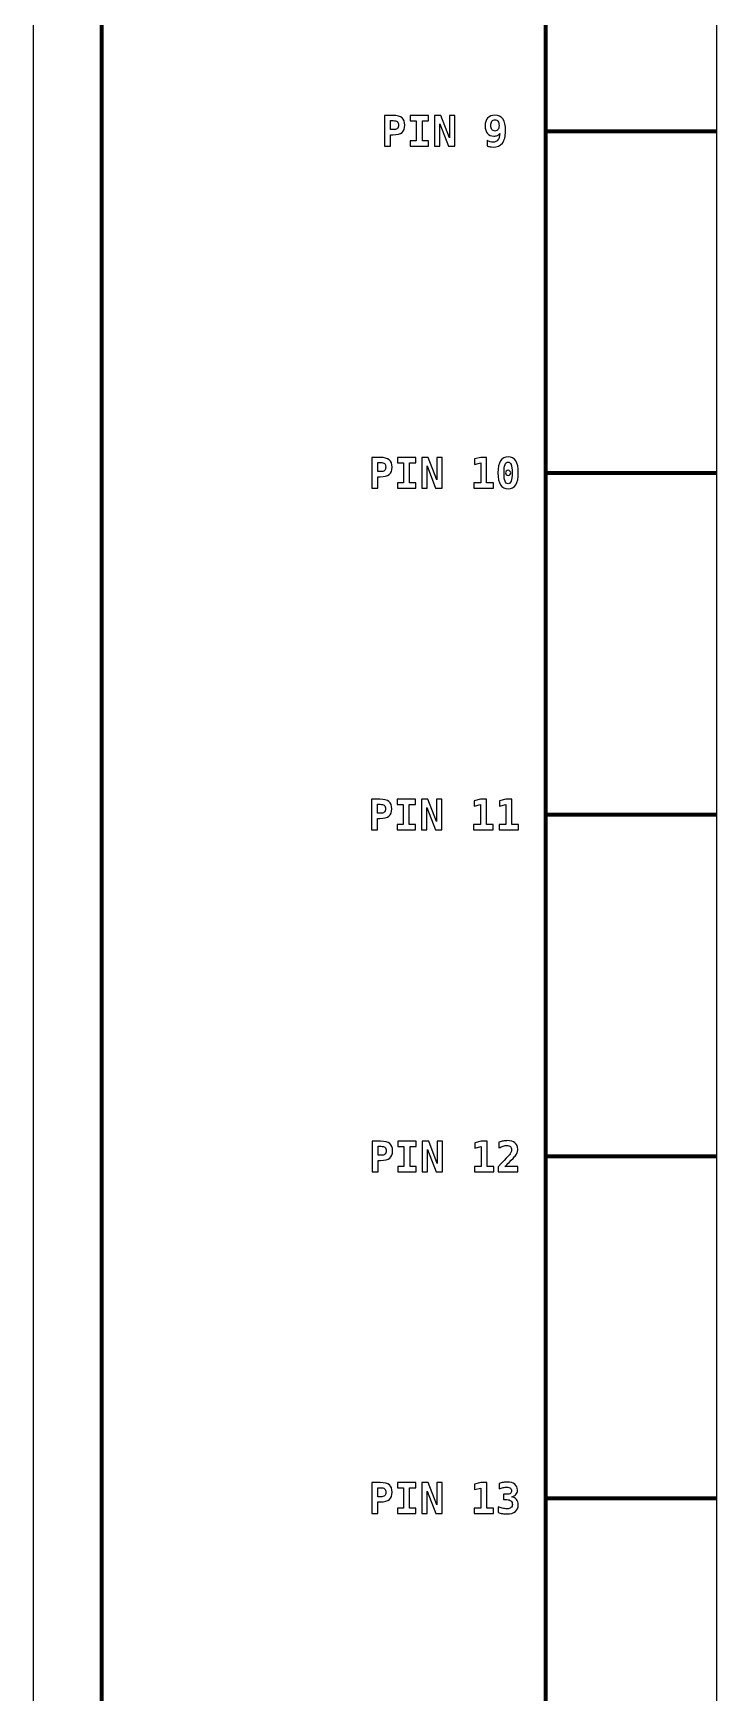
# Model space of a CAD drawing. Header units: centimetres. Extents: x -11.5 to -9.5, y -32.9 to 5.2.
# Drawn here: x -11.5 to -9.5, y -9.42 to -4.563 of the extents above; entities that cross this region are included whole.
import ezdxf

# ---------------------------------------------------------------- set-up
doc = ezdxf.new("R2010")
doc.units = ezdxf.units.CM
doc.header["$MEASUREMENT"] = 0
doc.layers.add('Layer 1', color=7, linetype='Continuous')

msp = doc.modelspace()

# ---------------------------------------------------------------- linework, layer by layer
at = {"layer": 'Layer 1', "color": 7}
msp.add_lwpolyline([(-11.5, -32.85), (-9.5, -32.85), (-9.5, 5.15), (-11.5, 5.15), (-11.5, -32.85)], close=True, dxfattribs=at)
at = {"layer": 'Layer 1', "color": 7, "lineweight": 100}
msp.add_lwpolyline([(-11.3, -32.35), (-10, -32.35), (-10, 3.65), (-11.3, 3.65), (-11.3, -32.35)], close=True, dxfattribs=at)
at = {"layer": 'Layer 1', "color": 250}
for points, knots in [([(-10.47211, -4.80424), (-10.47211, -4.80424), (-10.44768, -4.80424), (-10.44768, -4.80424), (-10.44768, -4.80424), (-10.43527, -4.80424), (-10.42634, -4.80644), (-10.42089, -4.81087), (-10.42089, -4.81087), (-10.41543, -4.81529), (-10.41272, -4.82247), (-10.41272, -4.83239), (-10.41272, -4.83239), (-10.41272, -4.84231), (-10.41543, -4.84949), (-10.42089, -4.85392), (-10.42089, -4.85392), (-10.42634, -4.85834), (-10.43527, -4.86054), (-10.44768, -4.86054), (-10.44768, -4.86054), (-10.44768, -4.86054), (-10.45433, -4.86054), (-10.45433, -4.86054), (-10.45433, -4.86054), (-10.45433, -4.86054), (-10.45433, -4.89425), (-10.45433, -4.89425), (-10.45433, -4.89425), (-10.45433, -4.89425), (-10.47211, -4.89425), (-10.47211, -4.89425), (-10.47211, -4.89425), (-10.47211, -4.89425), (-10.47211, -4.80424), (-10.47211, -4.80424)], [0, 0, 0, 0, 0.1111111, 0.1111111, 0.1111111, 0.1111111, 0.2222222, 0.2222222, 0.2222222, 0.2222222, 0.3333333, 0.3333333, 0.3333333, 0.3333333, 0.4444444, 0.4444444, 0.4444444, 0.4444444, 0.5555556, 0.5555556, 0.5555556, 0.5555556, 0.6666667, 0.6666667, 0.6666667, 0.6666667, 0.7777778, 0.7777778, 0.7777778, 0.7777778, 0.8888889, 0.8888889, 0.8888889, 0.8888889, 1, 1, 1, 1]), ([(-10.39718, -4.81992), (-10.39718, -4.81992), (-10.39718, -4.80424), (-10.39718, -4.80424), (-10.39718, -4.80424), (-10.39718, -4.80424), (-10.34359, -4.80424), (-10.34359, -4.80424), (-10.34359, -4.80424), (-10.34359, -4.80424), (-10.34359, -4.81992), (-10.34359, -4.81992), (-10.34359, -4.81992), (-10.34359, -4.81992), (-10.3615, -4.81992), (-10.3615, -4.81992), (-10.3615, -4.81992), (-10.3615, -4.81992), (-10.3615, -4.87857), (-10.3615, -4.87857), (-10.3615, -4.87857), (-10.3615, -4.87857), (-10.34359, -4.87857), (-10.34359, -4.87857), (-10.34359, -4.87857), (-10.34359, -4.87857), (-10.34359, -4.89425), (-10.34359, -4.89425), (-10.34359, -4.89425), (-10.34359, -4.89425), (-10.39718, -4.89425), (-10.39718, -4.89425), (-10.39718, -4.89425), (-10.39718, -4.89425), (-10.39718, -4.87857), (-10.39718, -4.87857), (-10.39718, -4.87857), (-10.39718, -4.87857), (-10.37928, -4.87857), (-10.37928, -4.87857), (-10.37928, -4.87857), (-10.37928, -4.87857), (-10.37928, -4.81992), (-10.37928, -4.81992), (-10.37928, -4.81992), (-10.37928, -4.81992), (-10.39718, -4.81992), (-10.39718, -4.81992)], [0, 0, 0, 0, 0.0833333, 0.0833333, 0.0833333, 0.0833333, 0.1666667, 0.1666667, 0.1666667, 0.1666667, 0.25, 0.25, 0.25, 0.25, 0.3333333, 0.3333333, 0.3333333, 0.3333333, 0.4166667, 0.4166667, 0.4166667, 0.4166667, 0.5, 0.5, 0.5, 0.5, 0.5833333, 0.5833333, 0.5833333, 0.5833333, 0.6666667, 0.6666667, 0.6666667, 0.6666667, 0.75, 0.75, 0.75, 0.75, 0.8333333, 0.8333333, 0.8333333, 0.8333333, 0.9166667, 0.9166667, 0.9166667, 0.9166667, 1, 1, 1, 1]), ([(-10.32604, -4.80424), (-10.32604, -4.80424), (-10.30692, -4.80424), (-10.30692, -4.80424), (-10.30692, -4.80424), (-10.30692, -4.80424), (-10.28186, -4.86966), (-10.28186, -4.86966), (-10.28186, -4.86966), (-10.28186, -4.86966), (-10.28186, -4.80424), (-10.28186, -4.80424), (-10.28186, -4.80424), (-10.28186, -4.80424), (-10.26618, -4.80424), (-10.26618, -4.80424), (-10.26618, -4.80424), (-10.26618, -4.80424), (-10.26618, -4.89425), (-10.26618, -4.89425), (-10.26618, -4.89425), (-10.26618, -4.89425), (-10.28517, -4.89425), (-10.28517, -4.89425), (-10.28517, -4.89425), (-10.28517, -4.89425), (-10.31036, -4.82883), (-10.31036, -4.82883), (-10.31036, -4.82883), (-10.31036, -4.82883), (-10.31036, -4.89425), (-10.31036, -4.89425), (-10.31036, -4.89425), (-10.31036, -4.89425), (-10.32604, -4.89425), (-10.32604, -4.89425), (-10.32604, -4.89425), (-10.32604, -4.89425), (-10.32604, -4.80424), (-10.32604, -4.80424)], [0, 0, 0, 0, 0.1, 0.1, 0.1, 0.1, 0.2, 0.2, 0.2, 0.2, 0.3, 0.3, 0.3, 0.3, 0.4, 0.4, 0.4, 0.4, 0.5, 0.5, 0.5, 0.5, 0.6, 0.6, 0.6, 0.6, 0.7, 0.7, 0.7, 0.7, 0.8, 0.8, 0.8, 0.8, 0.9, 0.9, 0.9, 0.9, 1, 1, 1, 1]), ([(-10.17232, -4.89304), (-10.17232, -4.89304), (-10.17232, -4.87682), (-10.17232, -4.87682), (-10.17232, -4.87682), (-10.16915, -4.87867), (-10.1661, -4.88003), (-10.16318, -4.88092), (-10.16318, -4.88092), (-10.16028, -4.8818), (-10.15748, -4.88225), (-10.15478, -4.88225), (-10.15478, -4.88225), (-10.1484, -4.88225), (-10.14353, -4.88011), (-10.14017, -4.87583), (-10.14017, -4.87583), (-10.13682, -4.87155), (-10.13505, -4.86515), (-10.13484, -4.85663), (-10.13484, -4.85663), (-10.13674, -4.85925), (-10.13914, -4.8612), (-10.14207, -4.86252), (-10.14207, -4.86252), (-10.14501, -4.86381), (-10.14849, -4.86447), (-10.1525, -4.86447), (-10.1525, -4.86447), (-10.16059, -4.86447), (-10.16682, -4.8619), (-10.17125, -4.85678), (-10.17125, -4.85678), (-10.17567, -4.85165), (-10.17787, -4.84439), (-10.17787, -4.83498), (-10.17787, -4.83498), (-10.17787, -4.82494), (-10.1754, -4.81716), (-10.17046, -4.81165), (-10.17046, -4.81165), (-10.1655, -4.80615), (-10.15853, -4.8034), (-10.14947, -4.8034), (-10.14947, -4.8034), (-10.13851, -4.8034), (-10.13054, -4.80706), (-10.12558, -4.81441), (-10.12558, -4.81441), (-10.12062, -4.82173), (-10.11813, -4.83359), (-10.11813, -4.84994), (-10.11813, -4.84994), (-10.11813, -4.86548), (-10.12116, -4.87715), (-10.12723, -4.88493), (-10.12723, -4.88493), (-10.1333, -4.89271), (-10.14239, -4.8966), (-10.15454, -4.8966), (-10.15454, -4.8966), (-10.15736, -4.8966), (-10.16026, -4.89629), (-10.16324, -4.89569), (-10.16324, -4.89569), (-10.16625, -4.89509), (-10.16927, -4.89421), (-10.17232, -4.89304)], [0, 0, 0, 0, 0.0588235, 0.0588235, 0.0588235, 0.0588235, 0.1176471, 0.1176471, 0.1176471, 0.1176471, 0.1764706, 0.1764706, 0.1764706, 0.1764706, 0.2352941, 0.2352941, 0.2352941, 0.2352941, 0.2941176, 0.2941176, 0.2941176, 0.2941176, 0.3529412, 0.3529412, 0.3529412, 0.3529412, 0.4117647, 0.4117647, 0.4117647, 0.4117647, 0.4705882, 0.4705882, 0.4705882, 0.4705882, 0.5294118, 0.5294118, 0.5294118, 0.5294118, 0.5882353, 0.5882353, 0.5882353, 0.5882353, 0.6470588, 0.6470588, 0.6470588, 0.6470588, 0.7058824, 0.7058824, 0.7058824, 0.7058824, 0.7647059, 0.7647059, 0.7647059, 0.7647059, 0.8235294, 0.8235294, 0.8235294, 0.8235294, 0.8823529, 0.8823529, 0.8823529, 0.8823529, 0.9411765, 0.9411765, 0.9411765, 0.9411765, 1, 1, 1, 1]), ([(-10.45433, -4.8192), (-10.45433, -4.8192), (-10.45433, -4.84558), (-10.45433, -4.84558), (-10.45433, -4.84558), (-10.45433, -4.84558), (-10.44702, -4.84558), (-10.44702, -4.84558), (-10.44702, -4.84558), (-10.4412, -4.84558), (-10.4371, -4.84459), (-10.43476, -4.84264), (-10.43476, -4.84264), (-10.43239, -4.84066), (-10.43122, -4.83725), (-10.43122, -4.83239), (-10.43122, -4.83239), (-10.43122, -4.82754), (-10.43239, -4.82412), (-10.43476, -4.82214), (-10.43476, -4.82214), (-10.4371, -4.82019), (-10.4412, -4.8192), (-10.44702, -4.8192), (-10.44702, -4.8192), (-10.44702, -4.8192), (-10.45433, -4.8192), (-10.45433, -4.8192)], [0, 0, 0, 0, 0.1428571, 0.1428571, 0.1428571, 0.1428571, 0.2857143, 0.2857143, 0.2857143, 0.2857143, 0.4285714, 0.4285714, 0.4285714, 0.4285714, 0.5714286, 0.5714286, 0.5714286, 0.5714286, 0.7142857, 0.7142857, 0.7142857, 0.7142857, 0.8571429, 0.8571429, 0.8571429, 0.8571429, 1, 1, 1, 1]), ([(-10.149, -4.84957), (-10.14519, -4.84957), (-10.14227, -4.84818), (-10.14023, -4.84538), (-10.14023, -4.84538), (-10.1382, -4.8426), (-10.13719, -4.83854), (-10.13719, -4.83324), (-10.13719, -4.83324), (-10.13719, -4.82797), (-10.1382, -4.82393), (-10.14023, -4.82116), (-10.14023, -4.82116), (-10.14227, -4.81836), (-10.14519, -4.81696), (-10.149, -4.81696), (-10.149, -4.81696), (-10.15287, -4.81696), (-10.15583, -4.81836), (-10.15789, -4.82116), (-10.15789, -4.82116), (-10.15997, -4.82393), (-10.161, -4.82797), (-10.161, -4.83324), (-10.161, -4.83324), (-10.161, -4.8385), (-10.15997, -4.84254), (-10.15789, -4.84536), (-10.15789, -4.84536), (-10.15583, -4.84818), (-10.15287, -4.84957), (-10.149, -4.84957)], [0, 0, 0, 0, 0.125, 0.125, 0.125, 0.125, 0.25, 0.25, 0.25, 0.25, 0.375, 0.375, 0.375, 0.375, 0.5, 0.5, 0.5, 0.5, 0.625, 0.625, 0.625, 0.625, 0.75, 0.75, 0.75, 0.75, 0.875, 0.875, 0.875, 0.875, 1, 1, 1, 1]), ([(-10.50952, -5.80492), (-10.50952, -5.80492), (-10.48509, -5.80492), (-10.48509, -5.80492), (-10.48509, -5.80492), (-10.47268, -5.80492), (-10.46375, -5.80712), (-10.4583, -5.81155), (-10.4583, -5.81155), (-10.45284, -5.81597), (-10.45013, -5.82315), (-10.45013, -5.83307), (-10.45013, -5.83307), (-10.45013, -5.84299), (-10.45284, -5.85017), (-10.4583, -5.8546), (-10.4583, -5.8546), (-10.46375, -5.85902), (-10.47268, -5.86122), (-10.48509, -5.86122), (-10.48509, -5.86122), (-10.48509, -5.86122), (-10.49174, -5.86122), (-10.49174, -5.86122), (-10.49174, -5.86122), (-10.49174, -5.86122), (-10.49174, -5.89493), (-10.49174, -5.89493), (-10.49174, -5.89493), (-10.49174, -5.89493), (-10.50952, -5.89493), (-10.50952, -5.89493), (-10.50952, -5.89493), (-10.50952, -5.89493), (-10.50952, -5.80492), (-10.50952, -5.80492)], [0, 0, 0, 0, 0.1111111, 0.1111111, 0.1111111, 0.1111111, 0.2222222, 0.2222222, 0.2222222, 0.2222222, 0.3333333, 0.3333333, 0.3333333, 0.3333333, 0.4444444, 0.4444444, 0.4444444, 0.4444444, 0.5555556, 0.5555556, 0.5555556, 0.5555556, 0.6666667, 0.6666667, 0.6666667, 0.6666667, 0.7777778, 0.7777778, 0.7777778, 0.7777778, 0.8888889, 0.8888889, 0.8888889, 0.8888889, 1, 1, 1, 1]), ([(-10.49174, -5.81988), (-10.49174, -5.81988), (-10.49174, -5.84626), (-10.49174, -5.84626), (-10.49174, -5.84626), (-10.49174, -5.84626), (-10.48443, -5.84626), (-10.48443, -5.84626), (-10.48443, -5.84626), (-10.47861, -5.84626), (-10.47451, -5.84527), (-10.47217, -5.84332), (-10.47217, -5.84332), (-10.4698, -5.84134), (-10.46863, -5.83793), (-10.46863, -5.83307), (-10.46863, -5.83307), (-10.46863, -5.82822), (-10.4698, -5.8248), (-10.47217, -5.82282), (-10.47217, -5.82282), (-10.47451, -5.82087), (-10.47861, -5.81988), (-10.48443, -5.81988), (-10.48443, -5.81988), (-10.48443, -5.81988), (-10.49174, -5.81988), (-10.49174, -5.81988)], [0, 0, 0, 0, 0.1428571, 0.1428571, 0.1428571, 0.1428571, 0.2857143, 0.2857143, 0.2857143, 0.2857143, 0.4285714, 0.4285714, 0.4285714, 0.4285714, 0.5714286, 0.5714286, 0.5714286, 0.5714286, 0.7142857, 0.7142857, 0.7142857, 0.7142857, 0.8571429, 0.8571429, 0.8571429, 0.8571429, 1, 1, 1, 1]), ([(-10.43459, -5.8206), (-10.43459, -5.8206), (-10.43459, -5.80492), (-10.43459, -5.80492), (-10.43459, -5.80492), (-10.43459, -5.80492), (-10.381, -5.80492), (-10.381, -5.80492), (-10.381, -5.80492), (-10.381, -5.80492), (-10.381, -5.8206), (-10.381, -5.8206), (-10.381, -5.8206), (-10.381, -5.8206), (-10.39891, -5.8206), (-10.39891, -5.8206), (-10.39891, -5.8206), (-10.39891, -5.8206), (-10.39891, -5.87925), (-10.39891, -5.87925), (-10.39891, -5.87925), (-10.39891, -5.87925), (-10.381, -5.87925), (-10.381, -5.87925), (-10.381, -5.87925), (-10.381, -5.87925), (-10.381, -5.89493), (-10.381, -5.89493), (-10.381, -5.89493), (-10.381, -5.89493), (-10.43459, -5.89493), (-10.43459, -5.89493), (-10.43459, -5.89493), (-10.43459, -5.89493), (-10.43459, -5.87925), (-10.43459, -5.87925), (-10.43459, -5.87925), (-10.43459, -5.87925), (-10.41669, -5.87925), (-10.41669, -5.87925), (-10.41669, -5.87925), (-10.41669, -5.87925), (-10.41669, -5.8206), (-10.41669, -5.8206), (-10.41669, -5.8206), (-10.41669, -5.8206), (-10.43459, -5.8206), (-10.43459, -5.8206)], [0, 0, 0, 0, 0.0833333, 0.0833333, 0.0833333, 0.0833333, 0.1666667, 0.1666667, 0.1666667, 0.1666667, 0.25, 0.25, 0.25, 0.25, 0.3333333, 0.3333333, 0.3333333, 0.3333333, 0.4166667, 0.4166667, 0.4166667, 0.4166667, 0.5, 0.5, 0.5, 0.5, 0.5833333, 0.5833333, 0.5833333, 0.5833333, 0.6666667, 0.6666667, 0.6666667, 0.6666667, 0.75, 0.75, 0.75, 0.75, 0.8333333, 0.8333333, 0.8333333, 0.8333333, 0.9166667, 0.9166667, 0.9166667, 0.9166667, 1, 1, 1, 1]), ([(-10.36345, -5.80492), (-10.36345, -5.80492), (-10.34433, -5.80492), (-10.34433, -5.80492), (-10.34433, -5.80492), (-10.34433, -5.80492), (-10.31927, -5.87034), (-10.31927, -5.87034), (-10.31927, -5.87034), (-10.31927, -5.87034), (-10.31927, -5.80492), (-10.31927, -5.80492), (-10.31927, -5.80492), (-10.31927, -5.80492), (-10.30359, -5.80492), (-10.30359, -5.80492), (-10.30359, -5.80492), (-10.30359, -5.80492), (-10.30359, -5.89493), (-10.30359, -5.89493), (-10.30359, -5.89493), (-10.30359, -5.89493), (-10.32258, -5.89493), (-10.32258, -5.89493), (-10.32258, -5.89493), (-10.32258, -5.89493), (-10.34777, -5.82951), (-10.34777, -5.82951), (-10.34777, -5.82951), (-10.34777, -5.82951), (-10.34777, -5.89493), (-10.34777, -5.89493), (-10.34777, -5.89493), (-10.34777, -5.89493), (-10.36345, -5.89493), (-10.36345, -5.89493), (-10.36345, -5.89493), (-10.36345, -5.89493), (-10.36345, -5.80492), (-10.36345, -5.80492)], [0, 0, 0, 0, 0.1, 0.1, 0.1, 0.1, 0.2, 0.2, 0.2, 0.2, 0.3, 0.3, 0.3, 0.3, 0.4, 0.4, 0.4, 0.4, 0.5, 0.5, 0.5, 0.5, 0.6, 0.6, 0.6, 0.6, 0.7, 0.7, 0.7, 0.7, 0.8, 0.8, 0.8, 0.8, 0.9, 0.9, 0.9, 0.9, 1, 1, 1, 1]), ([(-10.21063, -5.87925), (-10.21063, -5.87925), (-10.19073, -5.87925), (-10.19073, -5.87925), (-10.19073, -5.87925), (-10.19073, -5.87925), (-10.19073, -5.82083), (-10.19073, -5.82083), (-10.19073, -5.82083), (-10.19073, -5.82083), (-10.20923, -5.82542), (-10.20923, -5.82542), (-10.20923, -5.82542), (-10.20923, -5.82542), (-10.20923, -5.80939), (-10.20923, -5.80939), (-10.20923, -5.80939), (-10.20923, -5.80939), (-10.19061, -5.80492), (-10.19061, -5.80492), (-10.19061, -5.80492), (-10.19061, -5.80492), (-10.17343, -5.80492), (-10.17343, -5.80492), (-10.17343, -5.80492), (-10.17343, -5.80492), (-10.17343, -5.87925), (-10.17343, -5.87925), (-10.17343, -5.87925), (-10.17343, -5.87925), (-10.15353, -5.87925), (-10.15353, -5.87925), (-10.15353, -5.87925), (-10.15353, -5.87925), (-10.15353, -5.89493), (-10.15353, -5.89493), (-10.15353, -5.89493), (-10.15353, -5.89493), (-10.21063, -5.89493), (-10.21063, -5.89493), (-10.21063, -5.89493), (-10.21063, -5.89493), (-10.21063, -5.87925), (-10.21063, -5.87925)], [0, 0, 0, 0, 0.0909091, 0.0909091, 0.0909091, 0.0909091, 0.1818182, 0.1818182, 0.1818182, 0.1818182, 0.2727273, 0.2727273, 0.2727273, 0.2727273, 0.3636364, 0.3636364, 0.3636364, 0.3636364, 0.4545455, 0.4545455, 0.4545455, 0.4545455, 0.5454545, 0.5454545, 0.5454545, 0.5454545, 0.6363636, 0.6363636, 0.6363636, 0.6363636, 0.7272727, 0.7272727, 0.7272727, 0.7272727, 0.8181818, 0.8181818, 0.8181818, 0.8181818, 0.9090909, 0.9090909, 0.9090909, 0.9090909, 1, 1, 1, 1]), ([(-10.14023, -5.85001), (-10.14023, -5.83443), (-10.13776, -5.82274), (-10.13282, -5.81496), (-10.13282, -5.81496), (-10.12786, -5.80718), (-10.12044, -5.80329), (-10.1105, -5.80329), (-10.1105, -5.80329), (-10.10054, -5.80329), (-10.09309, -5.80716), (-10.08813, -5.81492), (-10.08813, -5.81492), (-10.08319, -5.82268), (-10.08072, -5.83439), (-10.08072, -5.85001), (-10.08072, -5.85001), (-10.08072, -5.86561), (-10.08319, -5.87729), (-10.08813, -5.88505), (-10.08813, -5.88505), (-10.09309, -5.89281), (-10.10054, -5.89668), (-10.1105, -5.89668), (-10.1105, -5.89668), (-10.12044, -5.89668), (-10.12786, -5.89279), (-10.13282, -5.88501), (-10.13282, -5.88501), (-10.13776, -5.87723), (-10.14023, -5.86556), (-10.14023, -5.85001)], [0, 0, 0, 0, 0.125, 0.125, 0.125, 0.125, 0.25, 0.25, 0.25, 0.25, 0.375, 0.375, 0.375, 0.375, 0.5, 0.5, 0.5, 0.5, 0.625, 0.625, 0.625, 0.625, 0.75, 0.75, 0.75, 0.75, 0.875, 0.875, 0.875, 0.875, 1, 1, 1, 1]), ([(-10.1105, -5.81836), (-10.11461, -5.81836), (-10.1176, -5.82087), (-10.11949, -5.82589), (-10.11949, -5.82589), (-10.12138, -5.83093), (-10.12233, -5.83896), (-10.12233, -5.85001), (-10.12233, -5.85001), (-10.12233, -5.86104), (-10.12138, -5.86904), (-10.11949, -5.87408), (-10.11949, -5.87408), (-10.1176, -5.87911), (-10.11461, -5.88162), (-10.1105, -5.88162), (-10.1105, -5.88162), (-10.10636, -5.88162), (-10.10336, -5.87911), (-10.10146, -5.87408), (-10.10146, -5.87408), (-10.09957, -5.86904), (-10.09862, -5.86104), (-10.09862, -5.85001), (-10.09862, -5.85001), (-10.09862, -5.83896), (-10.09957, -5.83093), (-10.10146, -5.82589), (-10.10146, -5.82589), (-10.10336, -5.82087), (-10.10636, -5.81836), (-10.1105, -5.81836)], [0, 0, 0, 0, 0.125, 0.125, 0.125, 0.125, 0.25, 0.25, 0.25, 0.25, 0.375, 0.375, 0.375, 0.375, 0.5, 0.5, 0.5, 0.5, 0.625, 0.625, 0.625, 0.625, 0.75, 0.75, 0.75, 0.75, 0.875, 0.875, 0.875, 0.875, 1, 1, 1, 1]), ([(-10.11799, -5.85001), (-10.11799, -5.84789), (-10.11727, -5.8461), (-10.11581, -5.84466), (-10.11581, -5.84466), (-10.11436, -5.8432), (-10.1126, -5.84248), (-10.1105, -5.84248), (-10.1105, -5.84248), (-10.10838, -5.84248), (-10.10659, -5.8432), (-10.10515, -5.84466), (-10.10515, -5.84466), (-10.10368, -5.8461), (-10.10296, -5.84789), (-10.10296, -5.85001), (-10.10296, -5.85001), (-10.10296, -5.85211), (-10.10368, -5.85388), (-10.10515, -5.85532), (-10.10515, -5.85532), (-10.10659, -5.85678), (-10.10838, -5.8575), (-10.1105, -5.8575), (-10.1105, -5.8575), (-10.1126, -5.8575), (-10.11436, -5.85678), (-10.11581, -5.85536), (-10.11581, -5.85536), (-10.11727, -5.85394), (-10.11799, -5.85215), (-10.11799, -5.85001)], [0, 0, 0, 0, 0.125, 0.125, 0.125, 0.125, 0.25, 0.25, 0.25, 0.25, 0.375, 0.375, 0.375, 0.375, 0.5, 0.5, 0.5, 0.5, 0.625, 0.625, 0.625, 0.625, 0.75, 0.75, 0.75, 0.75, 0.875, 0.875, 0.875, 0.875, 1, 1, 1, 1]), ([(-10.51028, -6.80498), (-10.51028, -6.80498), (-10.48585, -6.80498), (-10.48585, -6.80498), (-10.48585, -6.80498), (-10.47344, -6.80498), (-10.46451, -6.80718), (-10.45906, -6.81161), (-10.45906, -6.81161), (-10.4536, -6.81603), (-10.45089, -6.82321), (-10.45089, -6.83313), (-10.45089, -6.83313), (-10.45089, -6.84305), (-10.4536, -6.85023), (-10.45906, -6.85466), (-10.45906, -6.85466), (-10.46451, -6.85908), (-10.47344, -6.86128), (-10.48585, -6.86128), (-10.48585, -6.86128), (-10.48585, -6.86128), (-10.4925, -6.86128), (-10.4925, -6.86128), (-10.4925, -6.86128), (-10.4925, -6.86128), (-10.4925, -6.89499), (-10.4925, -6.89499), (-10.4925, -6.89499), (-10.4925, -6.89499), (-10.51028, -6.89499), (-10.51028, -6.89499), (-10.51028, -6.89499), (-10.51028, -6.89499), (-10.51028, -6.80498), (-10.51028, -6.80498)], [0, 0, 0, 0, 0.1111111, 0.1111111, 0.1111111, 0.1111111, 0.2222222, 0.2222222, 0.2222222, 0.2222222, 0.3333333, 0.3333333, 0.3333333, 0.3333333, 0.4444444, 0.4444444, 0.4444444, 0.4444444, 0.5555556, 0.5555556, 0.5555556, 0.5555556, 0.6666667, 0.6666667, 0.6666667, 0.6666667, 0.7777778, 0.7777778, 0.7777778, 0.7777778, 0.8888889, 0.8888889, 0.8888889, 0.8888889, 1, 1, 1, 1]), ([(-10.4925, -6.81994), (-10.4925, -6.81994), (-10.4925, -6.84632), (-10.4925, -6.84632), (-10.4925, -6.84632), (-10.4925, -6.84632), (-10.48519, -6.84632), (-10.48519, -6.84632), (-10.48519, -6.84632), (-10.47937, -6.84632), (-10.47527, -6.84533), (-10.47293, -6.84338), (-10.47293, -6.84338), (-10.47056, -6.8414), (-10.46939, -6.83799), (-10.46939, -6.83313), (-10.46939, -6.83313), (-10.46939, -6.82828), (-10.47056, -6.82486), (-10.47293, -6.82288), (-10.47293, -6.82288), (-10.47527, -6.82093), (-10.47937, -6.81994), (-10.48519, -6.81994), (-10.48519, -6.81994), (-10.48519, -6.81994), (-10.4925, -6.81994), (-10.4925, -6.81994)], [0, 0, 0, 0, 0.1428571, 0.1428571, 0.1428571, 0.1428571, 0.2857143, 0.2857143, 0.2857143, 0.2857143, 0.4285714, 0.4285714, 0.4285714, 0.4285714, 0.5714286, 0.5714286, 0.5714286, 0.5714286, 0.7142857, 0.7142857, 0.7142857, 0.7142857, 0.8571429, 0.8571429, 0.8571429, 0.8571429, 1, 1, 1, 1]), ([(-10.43535, -6.82066), (-10.43535, -6.82066), (-10.43535, -6.80498), (-10.43535, -6.80498), (-10.43535, -6.80498), (-10.43535, -6.80498), (-10.38176, -6.80498), (-10.38176, -6.80498), (-10.38176, -6.80498), (-10.38176, -6.80498), (-10.38176, -6.82066), (-10.38176, -6.82066), (-10.38176, -6.82066), (-10.38176, -6.82066), (-10.39967, -6.82066), (-10.39967, -6.82066), (-10.39967, -6.82066), (-10.39967, -6.82066), (-10.39967, -6.87931), (-10.39967, -6.87931), (-10.39967, -6.87931), (-10.39967, -6.87931), (-10.38176, -6.87931), (-10.38176, -6.87931), (-10.38176, -6.87931), (-10.38176, -6.87931), (-10.38176, -6.89499), (-10.38176, -6.89499), (-10.38176, -6.89499), (-10.38176, -6.89499), (-10.43535, -6.89499), (-10.43535, -6.89499), (-10.43535, -6.89499), (-10.43535, -6.89499), (-10.43535, -6.87931), (-10.43535, -6.87931), (-10.43535, -6.87931), (-10.43535, -6.87931), (-10.41745, -6.87931), (-10.41745, -6.87931), (-10.41745, -6.87931), (-10.41745, -6.87931), (-10.41745, -6.82066), (-10.41745, -6.82066), (-10.41745, -6.82066), (-10.41745, -6.82066), (-10.43535, -6.82066), (-10.43535, -6.82066)], [0, 0, 0, 0, 0.0833333, 0.0833333, 0.0833333, 0.0833333, 0.1666667, 0.1666667, 0.1666667, 0.1666667, 0.25, 0.25, 0.25, 0.25, 0.3333333, 0.3333333, 0.3333333, 0.3333333, 0.4166667, 0.4166667, 0.4166667, 0.4166667, 0.5, 0.5, 0.5, 0.5, 0.5833333, 0.5833333, 0.5833333, 0.5833333, 0.6666667, 0.6666667, 0.6666667, 0.6666667, 0.75, 0.75, 0.75, 0.75, 0.8333333, 0.8333333, 0.8333333, 0.8333333, 0.9166667, 0.9166667, 0.9166667, 0.9166667, 1, 1, 1, 1]), ([(-10.36421, -6.80498), (-10.36421, -6.80498), (-10.34509, -6.80498), (-10.34509, -6.80498), (-10.34509, -6.80498), (-10.34509, -6.80498), (-10.32003, -6.8704), (-10.32003, -6.8704), (-10.32003, -6.8704), (-10.32003, -6.8704), (-10.32003, -6.80498), (-10.32003, -6.80498), (-10.32003, -6.80498), (-10.32003, -6.80498), (-10.30435, -6.80498), (-10.30435, -6.80498), (-10.30435, -6.80498), (-10.30435, -6.80498), (-10.30435, -6.89499), (-10.30435, -6.89499), (-10.30435, -6.89499), (-10.30435, -6.89499), (-10.32334, -6.89499), (-10.32334, -6.89499), (-10.32334, -6.89499), (-10.32334, -6.89499), (-10.34853, -6.82957), (-10.34853, -6.82957), (-10.34853, -6.82957), (-10.34853, -6.82957), (-10.34853, -6.89499), (-10.34853, -6.89499), (-10.34853, -6.89499), (-10.34853, -6.89499), (-10.36421, -6.89499), (-10.36421, -6.89499), (-10.36421, -6.89499), (-10.36421, -6.89499), (-10.36421, -6.80498), (-10.36421, -6.80498)], [0, 0, 0, 0, 0.1, 0.1, 0.1, 0.1, 0.2, 0.2, 0.2, 0.2, 0.3, 0.3, 0.3, 0.3, 0.4, 0.4, 0.4, 0.4, 0.5, 0.5, 0.5, 0.5, 0.6, 0.6, 0.6, 0.6, 0.7, 0.7, 0.7, 0.7, 0.8, 0.8, 0.8, 0.8, 0.9, 0.9, 0.9, 0.9, 1, 1, 1, 1]), ([(-10.21139, -6.87931), (-10.21139, -6.87931), (-10.19149, -6.87931), (-10.19149, -6.87931), (-10.19149, -6.87931), (-10.19149, -6.87931), (-10.19149, -6.82089), (-10.19149, -6.82089), (-10.19149, -6.82089), (-10.19149, -6.82089), (-10.20999, -6.82548), (-10.20999, -6.82548), (-10.20999, -6.82548), (-10.20999, -6.82548), (-10.20999, -6.80945), (-10.20999, -6.80945), (-10.20999, -6.80945), (-10.20999, -6.80945), (-10.19137, -6.80498), (-10.19137, -6.80498), (-10.19137, -6.80498), (-10.19137, -6.80498), (-10.17419, -6.80498), (-10.17419, -6.80498), (-10.17419, -6.80498), (-10.17419, -6.80498), (-10.17419, -6.87931), (-10.17419, -6.87931), (-10.17419, -6.87931), (-10.17419, -6.87931), (-10.15429, -6.87931), (-10.15429, -6.87931), (-10.15429, -6.87931), (-10.15429, -6.87931), (-10.15429, -6.89499), (-10.15429, -6.89499), (-10.15429, -6.89499), (-10.15429, -6.89499), (-10.21139, -6.89499), (-10.21139, -6.89499), (-10.21139, -6.89499), (-10.21139, -6.89499), (-10.21139, -6.87931), (-10.21139, -6.87931)], [0, 0, 0, 0, 0.0909091, 0.0909091, 0.0909091, 0.0909091, 0.1818182, 0.1818182, 0.1818182, 0.1818182, 0.2727273, 0.2727273, 0.2727273, 0.2727273, 0.3636364, 0.3636364, 0.3636364, 0.3636364, 0.4545455, 0.4545455, 0.4545455, 0.4545455, 0.5454545, 0.5454545, 0.5454545, 0.5454545, 0.6363636, 0.6363636, 0.6363636, 0.6363636, 0.7272727, 0.7272727, 0.7272727, 0.7272727, 0.8181818, 0.8181818, 0.8181818, 0.8181818, 0.9090909, 0.9090909, 0.9090909, 0.9090909, 1, 1, 1, 1]), ([(-10.13706, -6.87931), (-10.13706, -6.87931), (-10.11716, -6.87931), (-10.11716, -6.87931), (-10.11716, -6.87931), (-10.11716, -6.87931), (-10.11716, -6.82089), (-10.11716, -6.82089), (-10.11716, -6.82089), (-10.11716, -6.82089), (-10.13566, -6.82548), (-10.13566, -6.82548), (-10.13566, -6.82548), (-10.13566, -6.82548), (-10.13566, -6.80945), (-10.13566, -6.80945), (-10.13566, -6.80945), (-10.13566, -6.80945), (-10.11704, -6.80498), (-10.11704, -6.80498), (-10.11704, -6.80498), (-10.11704, -6.80498), (-10.09986, -6.80498), (-10.09986, -6.80498), (-10.09986, -6.80498), (-10.09986, -6.80498), (-10.09986, -6.87931), (-10.09986, -6.87931), (-10.09986, -6.87931), (-10.09986, -6.87931), (-10.07996, -6.87931), (-10.07996, -6.87931), (-10.07996, -6.87931), (-10.07996, -6.87931), (-10.07996, -6.89499), (-10.07996, -6.89499), (-10.07996, -6.89499), (-10.07996, -6.89499), (-10.13706, -6.89499), (-10.13706, -6.89499), (-10.13706, -6.89499), (-10.13706, -6.89499), (-10.13706, -6.87931), (-10.13706, -6.87931)], [0, 0, 0, 0, 0.0909091, 0.0909091, 0.0909091, 0.0909091, 0.1818182, 0.1818182, 0.1818182, 0.1818182, 0.2727273, 0.2727273, 0.2727273, 0.2727273, 0.3636364, 0.3636364, 0.3636364, 0.3636364, 0.4545455, 0.4545455, 0.4545455, 0.4545455, 0.5454545, 0.5454545, 0.5454545, 0.5454545, 0.6363636, 0.6363636, 0.6363636, 0.6363636, 0.7272727, 0.7272727, 0.7272727, 0.7272727, 0.8181818, 0.8181818, 0.8181818, 0.8181818, 0.9090909, 0.9090909, 0.9090909, 0.9090909, 1, 1, 1, 1]), ([(-10.5081, -7.80581), (-10.5081, -7.80581), (-10.48367, -7.80581), (-10.48367, -7.80581), (-10.48367, -7.80581), (-10.47126, -7.80581), (-10.46233, -7.80801), (-10.45688, -7.81244), (-10.45688, -7.81244), (-10.45142, -7.81686), (-10.44871, -7.82404), (-10.44871, -7.83396), (-10.44871, -7.83396), (-10.44871, -7.84388), (-10.45142, -7.85106), (-10.45688, -7.85549), (-10.45688, -7.85549), (-10.46233, -7.85991), (-10.47126, -7.86211), (-10.48367, -7.86211), (-10.48367, -7.86211), (-10.48367, -7.86211), (-10.49032, -7.86211), (-10.49032, -7.86211), (-10.49032, -7.86211), (-10.49032, -7.86211), (-10.49032, -7.89582), (-10.49032, -7.89582), (-10.49032, -7.89582), (-10.49032, -7.89582), (-10.5081, -7.89582), (-10.5081, -7.89582), (-10.5081, -7.89582), (-10.5081, -7.89582), (-10.5081, -7.80581), (-10.5081, -7.80581)], [0, 0, 0, 0, 0.1111111, 0.1111111, 0.1111111, 0.1111111, 0.2222222, 0.2222222, 0.2222222, 0.2222222, 0.3333333, 0.3333333, 0.3333333, 0.3333333, 0.4444444, 0.4444444, 0.4444444, 0.4444444, 0.5555556, 0.5555556, 0.5555556, 0.5555556, 0.6666667, 0.6666667, 0.6666667, 0.6666667, 0.7777778, 0.7777778, 0.7777778, 0.7777778, 0.8888889, 0.8888889, 0.8888889, 0.8888889, 1, 1, 1, 1]), ([(-10.43317, -7.82149), (-10.43317, -7.82149), (-10.43317, -7.80581), (-10.43317, -7.80581), (-10.43317, -7.80581), (-10.43317, -7.80581), (-10.37958, -7.80581), (-10.37958, -7.80581), (-10.37958, -7.80581), (-10.37958, -7.80581), (-10.37958, -7.82149), (-10.37958, -7.82149), (-10.37958, -7.82149), (-10.37958, -7.82149), (-10.39749, -7.82149), (-10.39749, -7.82149), (-10.39749, -7.82149), (-10.39749, -7.82149), (-10.39749, -7.88014), (-10.39749, -7.88014), (-10.39749, -7.88014), (-10.39749, -7.88014), (-10.37958, -7.88014), (-10.37958, -7.88014), (-10.37958, -7.88014), (-10.37958, -7.88014), (-10.37958, -7.89582), (-10.37958, -7.89582), (-10.37958, -7.89582), (-10.37958, -7.89582), (-10.43317, -7.89582), (-10.43317, -7.89582), (-10.43317, -7.89582), (-10.43317, -7.89582), (-10.43317, -7.88014), (-10.43317, -7.88014), (-10.43317, -7.88014), (-10.43317, -7.88014), (-10.41527, -7.88014), (-10.41527, -7.88014), (-10.41527, -7.88014), (-10.41527, -7.88014), (-10.41527, -7.82149), (-10.41527, -7.82149), (-10.41527, -7.82149), (-10.41527, -7.82149), (-10.43317, -7.82149), (-10.43317, -7.82149)], [0, 0, 0, 0, 0.0833333, 0.0833333, 0.0833333, 0.0833333, 0.1666667, 0.1666667, 0.1666667, 0.1666667, 0.25, 0.25, 0.25, 0.25, 0.3333333, 0.3333333, 0.3333333, 0.3333333, 0.4166667, 0.4166667, 0.4166667, 0.4166667, 0.5, 0.5, 0.5, 0.5, 0.5833333, 0.5833333, 0.5833333, 0.5833333, 0.6666667, 0.6666667, 0.6666667, 0.6666667, 0.75, 0.75, 0.75, 0.75, 0.8333333, 0.8333333, 0.8333333, 0.8333333, 0.9166667, 0.9166667, 0.9166667, 0.9166667, 1, 1, 1, 1]), ([(-10.36203, -7.80581), (-10.36203, -7.80581), (-10.34291, -7.80581), (-10.34291, -7.80581), (-10.34291, -7.80581), (-10.34291, -7.80581), (-10.31785, -7.87123), (-10.31785, -7.87123), (-10.31785, -7.87123), (-10.31785, -7.87123), (-10.31785, -7.80581), (-10.31785, -7.80581), (-10.31785, -7.80581), (-10.31785, -7.80581), (-10.30217, -7.80581), (-10.30217, -7.80581), (-10.30217, -7.80581), (-10.30217, -7.80581), (-10.30217, -7.89582), (-10.30217, -7.89582), (-10.30217, -7.89582), (-10.30217, -7.89582), (-10.32116, -7.89582), (-10.32116, -7.89582), (-10.32116, -7.89582), (-10.32116, -7.89582), (-10.34635, -7.8304), (-10.34635, -7.8304), (-10.34635, -7.8304), (-10.34635, -7.8304), (-10.34635, -7.89582), (-10.34635, -7.89582), (-10.34635, -7.89582), (-10.34635, -7.89582), (-10.36203, -7.89582), (-10.36203, -7.89582), (-10.36203, -7.89582), (-10.36203, -7.89582), (-10.36203, -7.80581), (-10.36203, -7.80581)], [0, 0, 0, 0, 0.1, 0.1, 0.1, 0.1, 0.2, 0.2, 0.2, 0.2, 0.3, 0.3, 0.3, 0.3, 0.4, 0.4, 0.4, 0.4, 0.5, 0.5, 0.5, 0.5, 0.6, 0.6, 0.6, 0.6, 0.7, 0.7, 0.7, 0.7, 0.8, 0.8, 0.8, 0.8, 0.9, 0.9, 0.9, 0.9, 1, 1, 1, 1]), ([(-10.20921, -7.88014), (-10.20921, -7.88014), (-10.18931, -7.88014), (-10.18931, -7.88014), (-10.18931, -7.88014), (-10.18931, -7.88014), (-10.18931, -7.82172), (-10.18931, -7.82172), (-10.18931, -7.82172), (-10.18931, -7.82172), (-10.20781, -7.82631), (-10.20781, -7.82631), (-10.20781, -7.82631), (-10.20781, -7.82631), (-10.20781, -7.81028), (-10.20781, -7.81028), (-10.20781, -7.81028), (-10.20781, -7.81028), (-10.18919, -7.80581), (-10.18919, -7.80581), (-10.18919, -7.80581), (-10.18919, -7.80581), (-10.17201, -7.80581), (-10.17201, -7.80581), (-10.17201, -7.80581), (-10.17201, -7.80581), (-10.17201, -7.88014), (-10.17201, -7.88014), (-10.17201, -7.88014), (-10.17201, -7.88014), (-10.15211, -7.88014), (-10.15211, -7.88014), (-10.15211, -7.88014), (-10.15211, -7.88014), (-10.15211, -7.89582), (-10.15211, -7.89582), (-10.15211, -7.89582), (-10.15211, -7.89582), (-10.20921, -7.89582), (-10.20921, -7.89582), (-10.20921, -7.89582), (-10.20921, -7.89582), (-10.20921, -7.88014), (-10.20921, -7.88014)], [0, 0, 0, 0, 0.0909091, 0.0909091, 0.0909091, 0.0909091, 0.1818182, 0.1818182, 0.1818182, 0.1818182, 0.2727273, 0.2727273, 0.2727273, 0.2727273, 0.3636364, 0.3636364, 0.3636364, 0.3636364, 0.4545455, 0.4545455, 0.4545455, 0.4545455, 0.5454545, 0.5454545, 0.5454545, 0.5454545, 0.6363636, 0.6363636, 0.6363636, 0.6363636, 0.7272727, 0.7272727, 0.7272727, 0.7272727, 0.8181818, 0.8181818, 0.8181818, 0.8181818, 0.9090909, 0.9090909, 0.9090909, 0.9090909, 1, 1, 1, 1]), ([(-10.12006, -7.88014), (-10.12006, -7.88014), (-10.08214, -7.88014), (-10.08214, -7.88014), (-10.08214, -7.88014), (-10.08214, -7.88014), (-10.08214, -7.89582), (-10.08214, -7.89582), (-10.08214, -7.89582), (-10.08214, -7.89582), (-10.13929, -7.89582), (-10.13929, -7.89582), (-10.13929, -7.89582), (-10.13929, -7.89582), (-10.13929, -7.88061), (-10.13929, -7.88061), (-10.13929, -7.88061), (-10.13929, -7.88061), (-10.12963, -7.87039), (-10.12963, -7.87039), (-10.12963, -7.87039), (-10.11819, -7.8582), (-10.11124, -7.85071), (-10.10879, -7.84789), (-10.10879, -7.84789), (-10.10578, -7.84444), (-10.1036, -7.84137), (-10.10229, -7.83869), (-10.10229, -7.83869), (-10.10095, -7.83602), (-10.10029, -7.83339), (-10.10029, -7.83077), (-10.10029, -7.83077), (-10.10029, -7.82676), (-10.1015, -7.82365), (-10.10393, -7.82147), (-10.10393, -7.82147), (-10.10636, -7.81927), (-10.10982, -7.81818), (-10.11426, -7.81818), (-10.11426, -7.81818), (-10.11745, -7.81818), (-10.12101, -7.81882), (-10.12496, -7.82007), (-10.12496, -7.82007), (-10.12893, -7.82135), (-10.13305, -7.82318), (-10.13735, -7.82559), (-10.13735, -7.82559), (-10.13735, -7.82559), (-10.13735, -7.809), (-10.13735, -7.809), (-10.13735, -7.809), (-10.13305, -7.80744), (-10.12885, -7.80624), (-10.12472, -7.80542), (-10.12472, -7.80542), (-10.1206, -7.8046), (-10.11665, -7.80418), (-10.11288, -7.80418), (-10.11288, -7.80418), (-10.10336, -7.80418), (-10.09586, -7.80641), (-10.09043, -7.81085), (-10.09043, -7.81085), (-10.08498, -7.81528), (-10.08226, -7.82135), (-10.08226, -7.82902), (-10.08226, -7.82902), (-10.08226, -7.83256), (-10.08286, -7.83588), (-10.08403, -7.83896), (-10.08403, -7.83896), (-10.08523, -7.84207), (-10.08726, -7.84551), (-10.09016, -7.84927), (-10.09016, -7.84927), (-10.09228, -7.85201), (-10.09813, -7.85816), (-10.1077, -7.86773), (-10.1077, -7.86773), (-10.11288, -7.8729), (-10.117, -7.87705), (-10.12006, -7.88014)], [0, 0, 0, 0, 0.047619, 0.047619, 0.047619, 0.047619, 0.0952381, 0.0952381, 0.0952381, 0.0952381, 0.1428571, 0.1428571, 0.1428571, 0.1428571, 0.1904762, 0.1904762, 0.1904762, 0.1904762, 0.2380952, 0.2380952, 0.2380952, 0.2380952, 0.2857143, 0.2857143, 0.2857143, 0.2857143, 0.3333333, 0.3333333, 0.3333333, 0.3333333, 0.3809524, 0.3809524, 0.3809524, 0.3809524, 0.4285714, 0.4285714, 0.4285714, 0.4285714, 0.4761905, 0.4761905, 0.4761905, 0.4761905, 0.5238095, 0.5238095, 0.5238095, 0.5238095, 0.5714286, 0.5714286, 0.5714286, 0.5714286, 0.6190476, 0.6190476, 0.6190476, 0.6190476, 0.6666667, 0.6666667, 0.6666667, 0.6666667, 0.7142857, 0.7142857, 0.7142857, 0.7142857, 0.7619048, 0.7619048, 0.7619048, 0.7619048, 0.8095238, 0.8095238, 0.8095238, 0.8095238, 0.8571429, 0.8571429, 0.8571429, 0.8571429, 0.9047619, 0.9047619, 0.9047619, 0.9047619, 0.952381, 0.952381, 0.952381, 0.952381, 1, 1, 1, 1]), ([(-10.49032, -7.82077), (-10.49032, -7.82077), (-10.49032, -7.84715), (-10.49032, -7.84715), (-10.49032, -7.84715), (-10.49032, -7.84715), (-10.48301, -7.84715), (-10.48301, -7.84715), (-10.48301, -7.84715), (-10.47719, -7.84715), (-10.47309, -7.84616), (-10.47075, -7.84421), (-10.47075, -7.84421), (-10.46838, -7.84223), (-10.46721, -7.83882), (-10.46721, -7.83396), (-10.46721, -7.83396), (-10.46721, -7.82911), (-10.46838, -7.82569), (-10.47075, -7.82371), (-10.47075, -7.82371), (-10.47309, -7.82176), (-10.47719, -7.82077), (-10.48301, -7.82077), (-10.48301, -7.82077), (-10.48301, -7.82077), (-10.49032, -7.82077), (-10.49032, -7.82077)], [0, 0, 0, 0, 0.1428571, 0.1428571, 0.1428571, 0.1428571, 0.2857143, 0.2857143, 0.2857143, 0.2857143, 0.4285714, 0.4285714, 0.4285714, 0.4285714, 0.5714286, 0.5714286, 0.5714286, 0.5714286, 0.7142857, 0.7142857, 0.7142857, 0.7142857, 0.8571429, 0.8571429, 0.8571429, 0.8571429, 1, 1, 1, 1]), ([(-10.50921, -8.80492), (-10.50921, -8.80492), (-10.48478, -8.80492), (-10.48478, -8.80492), (-10.48478, -8.80492), (-10.47237, -8.80492), (-10.46344, -8.80712), (-10.45799, -8.81155), (-10.45799, -8.81155), (-10.45253, -8.81597), (-10.44982, -8.82315), (-10.44982, -8.83307), (-10.44982, -8.83307), (-10.44982, -8.84299), (-10.45253, -8.85017), (-10.45799, -8.8546), (-10.45799, -8.8546), (-10.46344, -8.85902), (-10.47237, -8.86122), (-10.48478, -8.86122), (-10.48478, -8.86122), (-10.48478, -8.86122), (-10.49143, -8.86122), (-10.49143, -8.86122), (-10.49143, -8.86122), (-10.49143, -8.86122), (-10.49143, -8.89493), (-10.49143, -8.89493), (-10.49143, -8.89493), (-10.49143, -8.89493), (-10.50921, -8.89493), (-10.50921, -8.89493), (-10.50921, -8.89493), (-10.50921, -8.89493), (-10.50921, -8.80492), (-10.50921, -8.80492)], [0, 0, 0, 0, 0.1111111, 0.1111111, 0.1111111, 0.1111111, 0.2222222, 0.2222222, 0.2222222, 0.2222222, 0.3333333, 0.3333333, 0.3333333, 0.3333333, 0.4444444, 0.4444444, 0.4444444, 0.4444444, 0.5555556, 0.5555556, 0.5555556, 0.5555556, 0.6666667, 0.6666667, 0.6666667, 0.6666667, 0.7777778, 0.7777778, 0.7777778, 0.7777778, 0.8888889, 0.8888889, 0.8888889, 0.8888889, 1, 1, 1, 1]), ([(-10.49143, -8.81988), (-10.49143, -8.81988), (-10.49143, -8.84626), (-10.49143, -8.84626), (-10.49143, -8.84626), (-10.49143, -8.84626), (-10.48412, -8.84626), (-10.48412, -8.84626), (-10.48412, -8.84626), (-10.4783, -8.84626), (-10.4742, -8.84527), (-10.47186, -8.84332), (-10.47186, -8.84332), (-10.46949, -8.84134), (-10.46832, -8.83793), (-10.46832, -8.83307), (-10.46832, -8.83307), (-10.46832, -8.82822), (-10.46949, -8.8248), (-10.47186, -8.82282), (-10.47186, -8.82282), (-10.4742, -8.82087), (-10.4783, -8.81988), (-10.48412, -8.81988), (-10.48412, -8.81988), (-10.48412, -8.81988), (-10.49143, -8.81988), (-10.49143, -8.81988)], [0, 0, 0, 0, 0.1428571, 0.1428571, 0.1428571, 0.1428571, 0.2857143, 0.2857143, 0.2857143, 0.2857143, 0.4285714, 0.4285714, 0.4285714, 0.4285714, 0.5714286, 0.5714286, 0.5714286, 0.5714286, 0.7142857, 0.7142857, 0.7142857, 0.7142857, 0.8571429, 0.8571429, 0.8571429, 0.8571429, 1, 1, 1, 1]), ([(-10.43428, -8.8206), (-10.43428, -8.8206), (-10.43428, -8.80492), (-10.43428, -8.80492), (-10.43428, -8.80492), (-10.43428, -8.80492), (-10.38069, -8.80492), (-10.38069, -8.80492), (-10.38069, -8.80492), (-10.38069, -8.80492), (-10.38069, -8.8206), (-10.38069, -8.8206), (-10.38069, -8.8206), (-10.38069, -8.8206), (-10.3986, -8.8206), (-10.3986, -8.8206), (-10.3986, -8.8206), (-10.3986, -8.8206), (-10.3986, -8.87925), (-10.3986, -8.87925), (-10.3986, -8.87925), (-10.3986, -8.87925), (-10.38069, -8.87925), (-10.38069, -8.87925), (-10.38069, -8.87925), (-10.38069, -8.87925), (-10.38069, -8.89493), (-10.38069, -8.89493), (-10.38069, -8.89493), (-10.38069, -8.89493), (-10.43428, -8.89493), (-10.43428, -8.89493), (-10.43428, -8.89493), (-10.43428, -8.89493), (-10.43428, -8.87925), (-10.43428, -8.87925), (-10.43428, -8.87925), (-10.43428, -8.87925), (-10.41638, -8.87925), (-10.41638, -8.87925), (-10.41638, -8.87925), (-10.41638, -8.87925), (-10.41638, -8.8206), (-10.41638, -8.8206), (-10.41638, -8.8206), (-10.41638, -8.8206), (-10.43428, -8.8206), (-10.43428, -8.8206)], [0, 0, 0, 0, 0.0833333, 0.0833333, 0.0833333, 0.0833333, 0.1666667, 0.1666667, 0.1666667, 0.1666667, 0.25, 0.25, 0.25, 0.25, 0.3333333, 0.3333333, 0.3333333, 0.3333333, 0.4166667, 0.4166667, 0.4166667, 0.4166667, 0.5, 0.5, 0.5, 0.5, 0.5833333, 0.5833333, 0.5833333, 0.5833333, 0.6666667, 0.6666667, 0.6666667, 0.6666667, 0.75, 0.75, 0.75, 0.75, 0.8333333, 0.8333333, 0.8333333, 0.8333333, 0.9166667, 0.9166667, 0.9166667, 0.9166667, 1, 1, 1, 1]), ([(-10.36314, -8.80492), (-10.36314, -8.80492), (-10.34402, -8.80492), (-10.34402, -8.80492), (-10.34402, -8.80492), (-10.34402, -8.80492), (-10.31896, -8.87034), (-10.31896, -8.87034), (-10.31896, -8.87034), (-10.31896, -8.87034), (-10.31896, -8.80492), (-10.31896, -8.80492), (-10.31896, -8.80492), (-10.31896, -8.80492), (-10.30328, -8.80492), (-10.30328, -8.80492), (-10.30328, -8.80492), (-10.30328, -8.80492), (-10.30328, -8.89493), (-10.30328, -8.89493), (-10.30328, -8.89493), (-10.30328, -8.89493), (-10.32227, -8.89493), (-10.32227, -8.89493), (-10.32227, -8.89493), (-10.32227, -8.89493), (-10.34746, -8.82951), (-10.34746, -8.82951), (-10.34746, -8.82951), (-10.34746, -8.82951), (-10.34746, -8.89493), (-10.34746, -8.89493), (-10.34746, -8.89493), (-10.34746, -8.89493), (-10.36314, -8.89493), (-10.36314, -8.89493), (-10.36314, -8.89493), (-10.36314, -8.89493), (-10.36314, -8.80492), (-10.36314, -8.80492)], [0, 0, 0, 0, 0.1, 0.1, 0.1, 0.1, 0.2, 0.2, 0.2, 0.2, 0.3, 0.3, 0.3, 0.3, 0.4, 0.4, 0.4, 0.4, 0.5, 0.5, 0.5, 0.5, 0.6, 0.6, 0.6, 0.6, 0.7, 0.7, 0.7, 0.7, 0.8, 0.8, 0.8, 0.8, 0.9, 0.9, 0.9, 0.9, 1, 1, 1, 1]), ([(-10.21032, -8.87925), (-10.21032, -8.87925), (-10.19042, -8.87925), (-10.19042, -8.87925), (-10.19042, -8.87925), (-10.19042, -8.87925), (-10.19042, -8.82083), (-10.19042, -8.82083), (-10.19042, -8.82083), (-10.19042, -8.82083), (-10.20892, -8.82542), (-10.20892, -8.82542), (-10.20892, -8.82542), (-10.20892, -8.82542), (-10.20892, -8.80939), (-10.20892, -8.80939), (-10.20892, -8.80939), (-10.20892, -8.80939), (-10.1903, -8.80492), (-10.1903, -8.80492), (-10.1903, -8.80492), (-10.1903, -8.80492), (-10.17312, -8.80492), (-10.17312, -8.80492), (-10.17312, -8.80492), (-10.17312, -8.80492), (-10.17312, -8.87925), (-10.17312, -8.87925), (-10.17312, -8.87925), (-10.17312, -8.87925), (-10.15322, -8.87925), (-10.15322, -8.87925), (-10.15322, -8.87925), (-10.15322, -8.87925), (-10.15322, -8.89493), (-10.15322, -8.89493), (-10.15322, -8.89493), (-10.15322, -8.89493), (-10.21032, -8.89493), (-10.21032, -8.89493), (-10.21032, -8.89493), (-10.21032, -8.89493), (-10.21032, -8.87925), (-10.21032, -8.87925)], [0, 0, 0, 0, 0.0909091, 0.0909091, 0.0909091, 0.0909091, 0.1818182, 0.1818182, 0.1818182, 0.1818182, 0.2727273, 0.2727273, 0.2727273, 0.2727273, 0.3636364, 0.3636364, 0.3636364, 0.3636364, 0.4545455, 0.4545455, 0.4545455, 0.4545455, 0.5454545, 0.5454545, 0.5454545, 0.5454545, 0.6363636, 0.6363636, 0.6363636, 0.6363636, 0.7272727, 0.7272727, 0.7272727, 0.7272727, 0.8181818, 0.8181818, 0.8181818, 0.8181818, 0.9090909, 0.9090909, 0.9090909, 0.9090909, 1, 1, 1, 1]), ([(-10.11424, -8.85466), (-10.11424, -8.85466), (-10.12377, -8.85466), (-10.12377, -8.85466), (-10.12377, -8.85466), (-10.12377, -8.85466), (-10.12377, -8.83898), (-10.12377, -8.83898), (-10.12377, -8.83898), (-10.12377, -8.83898), (-10.11424, -8.83898), (-10.11424, -8.83898), (-10.11424, -8.83898), (-10.10984, -8.83898), (-10.1064, -8.83811), (-10.10397, -8.83636), (-10.10397, -8.83636), (-10.10154, -8.83461), (-10.10033, -8.83215), (-10.10033, -8.82898), (-10.10033, -8.82898), (-10.10033, -8.82564), (-10.10154, -8.82303), (-10.10397, -8.82116), (-10.10397, -8.82116), (-10.1064, -8.81928), (-10.10984, -8.81836), (-10.11424, -8.81836), (-10.11424, -8.81836), (-10.11761, -8.81836), (-10.12124, -8.81879), (-10.12508, -8.81963), (-10.12508, -8.81963), (-10.12895, -8.82048), (-10.13295, -8.82171), (-10.13708, -8.82332), (-10.13708, -8.82332), (-10.13708, -8.82332), (-10.13708, -8.80716), (-10.13708, -8.80716), (-10.13708, -8.80716), (-10.13295, -8.80591), (-10.12887, -8.80496), (-10.12486, -8.80428), (-10.12486, -8.80428), (-10.12083, -8.80362), (-10.11698, -8.80329), (-10.11327, -8.80329), (-10.11327, -8.80329), (-10.10379, -8.80329), (-10.0964, -8.80537), (-10.09111, -8.80951), (-10.09111, -8.80951), (-10.0858, -8.81365), (-10.08315, -8.81935), (-10.08315, -8.82663), (-10.08315, -8.82663), (-10.08315, -8.83196), (-10.08467, -8.83634), (-10.08774, -8.83974), (-10.08774, -8.83974), (-10.09078, -8.84313), (-10.09514, -8.84536), (-10.1008, -8.84639), (-10.1008, -8.84639), (-10.09438, -8.84752), (-10.08946, -8.85009), (-10.08609, -8.85408), (-10.08609, -8.85408), (-10.08271, -8.85807), (-10.08103, -8.86334), (-10.08103, -8.86985), (-10.08103, -8.86985), (-10.08103, -8.87857), (-10.08383, -8.88522), (-10.0894, -8.88981), (-10.0894, -8.88981), (-10.095, -8.89439), (-10.10311, -8.89668), (-10.11377, -8.89668), (-10.11377, -8.89668), (-10.11829, -8.89668), (-10.12276, -8.89629), (-10.12716, -8.89553), (-10.12716, -8.89553), (-10.13157, -8.89477), (-10.13579, -8.89365), (-10.1398, -8.89221), (-10.1398, -8.89221), (-10.1398, -8.89221), (-10.1398, -8.87569), (-10.1398, -8.87569), (-10.1398, -8.87569), (-10.13601, -8.87758), (-10.13194, -8.87902), (-10.12755, -8.88001), (-10.12755, -8.88001), (-10.12319, -8.881), (-10.11858, -8.88149), (-10.11377, -8.88149), (-10.11377, -8.88149), (-10.10893, -8.88149), (-10.10512, -8.88038), (-10.1023, -8.87814), (-10.1023, -8.87814), (-10.09949, -8.87592), (-10.09809, -8.87291), (-10.09809, -8.86912), (-10.09809, -8.86912), (-10.09809, -8.86452), (-10.09949, -8.86093), (-10.1023, -8.85842), (-10.1023, -8.85842), (-10.10512, -8.85591), (-10.1091, -8.85466), (-10.11424, -8.85466)], [0, 0, 0, 0, 0.0344828, 0.0344828, 0.0344828, 0.0344828, 0.0689655, 0.0689655, 0.0689655, 0.0689655, 0.1034483, 0.1034483, 0.1034483, 0.1034483, 0.137931, 0.137931, 0.137931, 0.137931, 0.1724138, 0.1724138, 0.1724138, 0.1724138, 0.2068966, 0.2068966, 0.2068966, 0.2068966, 0.2413793, 0.2413793, 0.2413793, 0.2413793, 0.2758621, 0.2758621, 0.2758621, 0.2758621, 0.3103448, 0.3103448, 0.3103448, 0.3103448, 0.3448276, 0.3448276, 0.3448276, 0.3448276, 0.3793103, 0.3793103, 0.3793103, 0.3793103, 0.4137931, 0.4137931, 0.4137931, 0.4137931, 0.4482759, 0.4482759, 0.4482759, 0.4482759, 0.4827586, 0.4827586, 0.4827586, 0.4827586, 0.5172414, 0.5172414, 0.5172414, 0.5172414, 0.5517241, 0.5517241, 0.5517241, 0.5517241, 0.5862069, 0.5862069, 0.5862069, 0.5862069, 0.6206897, 0.6206897, 0.6206897, 0.6206897, 0.6551724, 0.6551724, 0.6551724, 0.6551724, 0.6896552, 0.6896552, 0.6896552, 0.6896552, 0.7241379, 0.7241379, 0.7241379, 0.7241379, 0.7586207, 0.7586207, 0.7586207, 0.7586207, 0.7931034, 0.7931034, 0.7931034, 0.7931034, 0.8275862, 0.8275862, 0.8275862, 0.8275862, 0.862069, 0.862069, 0.862069, 0.862069, 0.8965517, 0.8965517, 0.8965517, 0.8965517, 0.9310345, 0.9310345, 0.9310345, 0.9310345, 0.9655172, 0.9655172, 0.9655172, 0.9655172, 1, 1, 1, 1])]:
    msp.add_open_spline(points, degree=3, knots=knots, dxfattribs=at)
at = {"layer": 'Layer 1', "color": 250, "lineweight": 100}
for points in [[(-10, -4.85), (-10, -4.85), (-9.5, -4.85), (-9.5, -4.85)], [(-10, -5.85), (-10, -5.85), (-9.5, -5.85), (-9.5, -5.85)], [(-10, -6.85), (-10, -6.85), (-9.5, -6.85), (-9.5, -6.85)], [(-10, -7.85), (-10, -7.85), (-9.5, -7.85), (-9.5, -7.85)], [(-10, -8.85), (-10, -8.85), (-9.5, -8.85), (-9.5, -8.85)]]:
    msp.add_open_spline(points, degree=3, dxfattribs=at)

doc.saveas('drawing.dxf')
